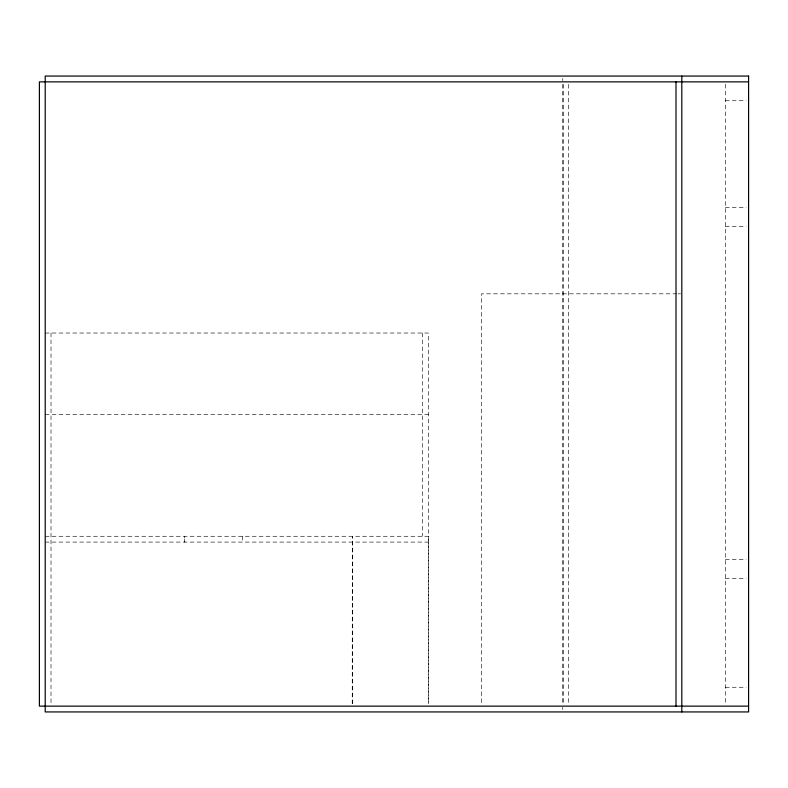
<?xml version="1.0" encoding="UTF-8"?>
<svg xmlns="http://www.w3.org/2000/svg" width="788" height="788" viewBox="0 0 788 788"><rect width="100%" height="100%" fill="white"/><g stroke="black" fill="none" stroke-linecap="round" stroke-linejoin="round"><path stroke-width="0.59" stroke-dasharray="3.94 2.96" d="M184.51 539.179L184.51 542.085L184.51 536.273M725.364 100.736L746.147 100.736M725.364 207.539L746.147 207.539M725.364 226.412L746.147 226.412M676.892 293.826L481.468 293.826L481.468 703.674M678.123 293.826L680.586 293.826M45.212 333.029L428.406 333.029L428.406 703.773M45.212 414.321L428.406 414.321M45.212 536.273L428.475 536.273L428.475 703.773M45.212 542.085L428.475 542.085M725.364 559.559L746.147 559.559M725.364 578.431L746.147 578.431M725.364 687.264L746.147 687.264M725.374 84.227L725.374 703.773M568.572 84.326L568.572 703.674M563.243 84.326L563.243 703.674M562.77 78.386L562.77 80.711M562.77 84.326L562.77 703.674M562.77 707.289L562.77 709.614M422.595 333.029L422.595 536.273M242.586 536.273L242.586 542.085M51.013 333.029L51.013 703.773M352.315 703.674L352.315 536.273L352.236 703.674"/><path stroke-width="1.18" d="M748.59 81.863L39.4 81.863L39.4 706.137L748.59 706.137M681.807 76.062L681.807 711.938M676.005 81.863L676.005 706.137M748.59 76.062L45.212 76.062L45.212 711.938L748.59 711.938L748.59 76.062"/></g></svg>
